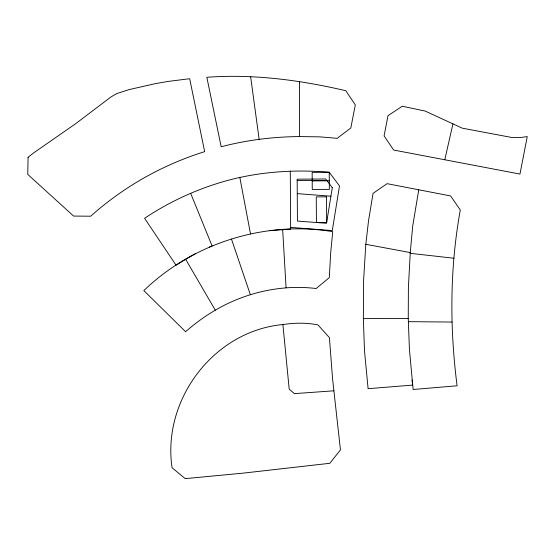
<?xml version="1.0" encoding="UTF-8"?>
<svg xmlns="http://www.w3.org/2000/svg" width="555" height="555" viewBox="0 0 555 555"><rect width="100%" height="100%" fill="white"/><g stroke="black" fill="none" stroke-linecap="round" stroke-linejoin="round"><path stroke-width="0.83" d="M299.409 136.579L319.84 136.856L337.169 138.32L350.809 128.004L355.318 104.937L345.814 90.715C300.38 80.114 253.531 73.815 206.828 77.284L221.181 146.763C246.677 140.096 273.06 136.773 299.409 136.579L299.471 81.661M408.251 318.459L408.39 287.636L410.27 252.567L365.807 244.297L368.541 220.717L373.05 193.376L387.099 183.67L450.598 195.943L460.303 210.019C449.772 267.926 449.606 327.485 457.091 385.781L413.142 389.506L409.417 349.248L408.251 318.459L363.345 318.632L363.622 279.838L365.807 244.297M418.748 189.789L412.698 226.156L410.2 253.323L453.941 258.241M444.784 159.75L452.956 123.869L425.137 111.049L402.236 106.234L387.987 115.697L384.095 135.899L393.662 150.044L519.973 174.069L527.25 136.579L520.104 137.571L511.904 137.501L462.28 128.17L452.956 123.869M215.298 310.19C245.359 292.534 281.447 284.257 316.149 288.524L329.309 277.618L330.641 253.427L332.729 231.657C265.089 220.495 193.147 242.965 143.842 290.605L185.606 331.717C194.77 323.593 204.726 316.364 215.298 310.19L185.641 259.268L176.067 265.214L144.591 218.295C170.073 201.271 198.253 188.457 227.807 180.389C260.829 171.557 295.239 169.358 329.24 172.258L339.493 185.925L332.292 230.561L290.647 227.418M185.641 259.268L195.242 253.767M209.422 247.065L212.121 246.011L190.629 193.244M282.897 324.543C213.821 330.912 161.935 399.697 172.071 467.733L185.231 478.639L243.118 473.137L329.823 463.293L340.451 449.897L332.556 378.677L329.413 337.627L317.966 324.918C306.395 322.608 294.525 322.767 282.897 324.543L289.19 389.062L294.351 393.641L333.923 390.81M269.466 230.665L290.66 229.09L290.279 171.03M297.182 180.611L326.819 180.424M312.208 180.909L329.295 180.798M408.39 321.671L452.034 322.046M297.265 193.646L330.912 196.186M231.47 239.073L250.367 294.74M239.836 177.489L250.534 233.981M250.638 76.777L259.15 139.381M412.046 379.974L412.629 385.101L368.097 388.687L364.51 351.058L363.345 318.632M282.661 229.43L286.075 287.802M28.09 157.287L27.75 174.374L73.579 216.068L90.701 216.207C123.564 186.792 162.566 164.759 204.67 151.654L189.671 78.72L168.38 81.391L155.324 83.645L129.488 89.521L116.876 93.517L110.965 96.938L75.563 123.765L33.39 153.09L28.09 157.287M332.285 187.708L326.541 223.276L297.438 221.077L297.168 179.175L325.743 178.987L332.285 187.708M329.24 172.258L312.153 172.369L312.264 189.456L329.351 189.345L329.24 172.258M326.513 196.817L316.26 196.879L316.426 222.513L326.68 222.444L326.513 196.817"/></g></svg>
